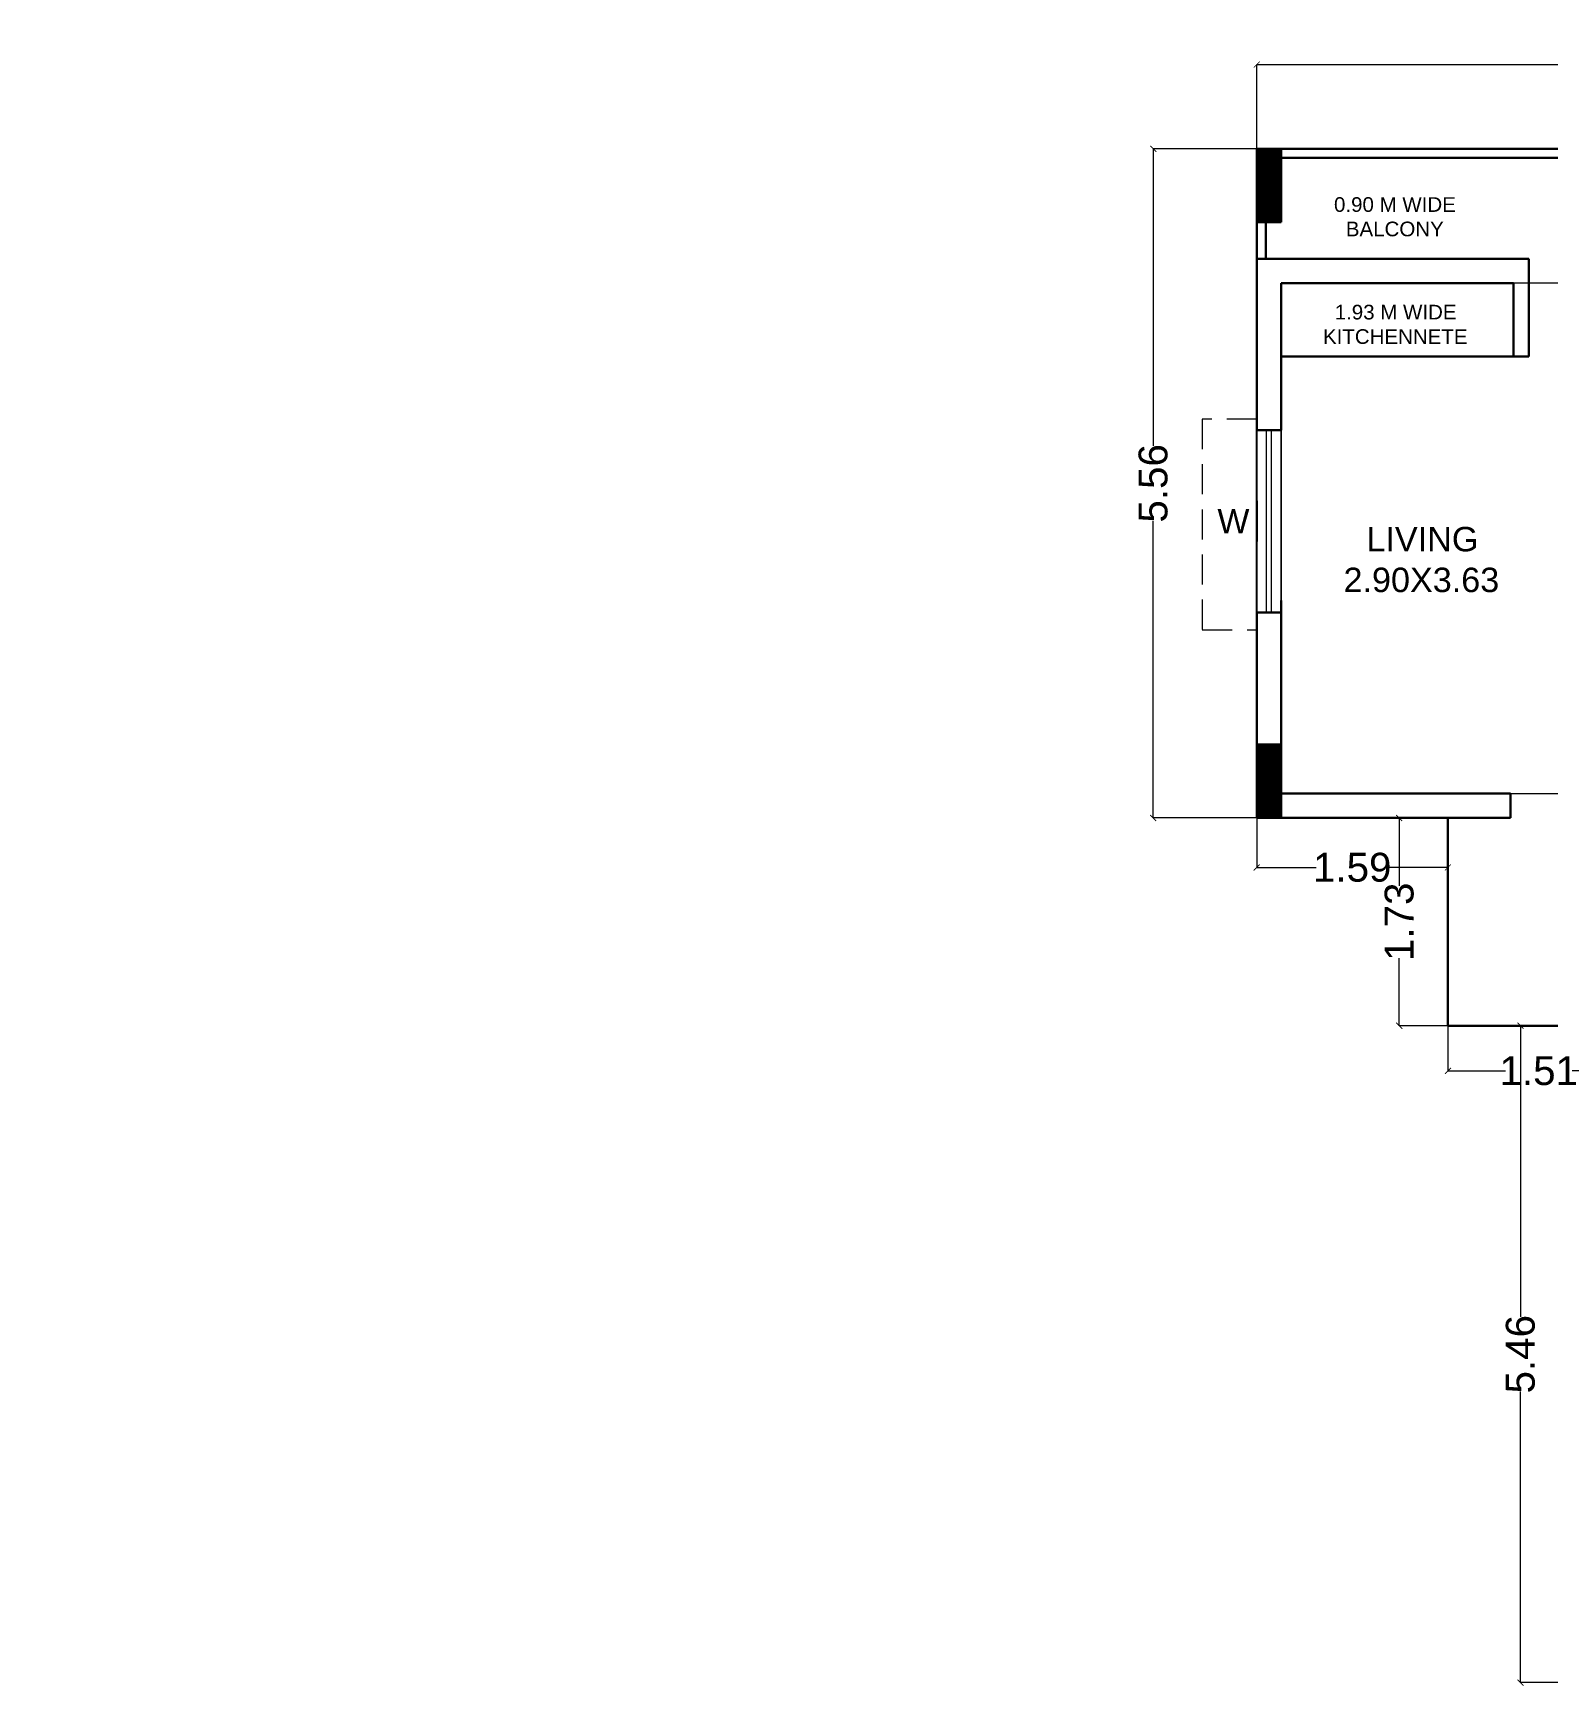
# Model space of a CAD drawing. Header units: metres. Extents: x 0 to 63445, y 32350 to 32804.
# Drawn here: x 63236.46 to 63249.05, y 32768.89 to 32782.63 of the extents above; entities that cross this region are included whole.
import ezdxf

# ---------------------------------------------------------------- set-up
doc = ezdxf.new("R2010")
doc.units = ezdxf.units.M
doc.header["$MEASUREMENT"] = 0
doc.header["$PDMODE"] = 34
doc.header["$PDSIZE"] = -10
doc.linetypes.add('DASHED2', pattern=[0.375, 0.25, -0.125])
doc.layers.get('0').update_dxf_attribs({"lineweight": 25})
doc.layers.add('BLK_2_FLR_1_BLT_UP_AREA', color=14, linetype='Continuous', plot=False)
for name, color, linetype, lineweight in [('BLK_2_FLR_1_UNITFA', 7, 'Continuous', 0), ('COLUMN', 1, 'Continuous', 30), ('DIM', 56, 'Continuous', 20), ('TEXT-2', 65, 'Continuous', 18), ('wall', 7, 'Continuous', 30), ('window', 154, 'Continuous', 9)]:
    doc.layers.add(name, color=color, linetype=linetype, lineweight=lineweight)
doc.layers.add('text', color=65, linetype='Continuous')
doc.styles.add('AutoDCRFont', font='arial.ttf')
doc.styles.get("Standard").update_dxf_attribs({"font": 'arial.ttf', "height": 0.4})
doc.styles.add('TNR', font='times.ttf', dxfattribs={"height": 0.5})
doc.dimstyles.new('ARCHANA', dxfattribs={"dimscale": 0, "dimtxt": 0.5, "dimasz": 0.5, "dimexe": 0, "dimexo": 0, "dimgap": 0, "dimtad": 0, "dimzin": 0, "dimdsep": 46, "dimtxsty": 'TNR', "dimblk": 'ARCHTICK', "dimcen": 0.09, "dimclrd": 36, "dimclre": 36, "dimclrt": 7, "dimadec": 0, "dimazin": 0, "dimtfac": 1, "dimtofl": 0, "dimtmove": 0, "dimatfit": 3, "dimldrblk": 'ARCHTICK', "dimfxl": 1, "dimfrac": 2, "dimtolj": 1, "dimtzin": 0, "dimlwd": -1, "dimlwe": -1, "dimarcsym": 0})

# ---------------------------------------------------------------- blocks, each defined once
blk = doc.blocks.new('A$C7D115503')
at = {"layer": 'COLUMN', "ltscale": 3}
h = blk.add_hatch(dxfattribs=at)
h.set_pattern_fill('ANSI31', color=256, style=0)
h.paths.add_polyline_path([(-14.36, -11.59), (-6.36, -11.59), (-6.36, 12.41), (-14.36, 12.41)])
at = {"layer": 'COLUMN', "ltscale": 0.05}
for p, q in [((-14.36, 12.41), (-6.36, 12.41)), ((-14.36, 12.41), (-14.36, -11.59)), ((-6.36, 12.41), (-6.36, -11.59)), ((-6.36, -11.59), (-14.36, -11.59))]:
    blk.add_line(p, q, dxfattribs=at)
blk = doc.blocks.new('_ArchTick')
at = {"color": 0, "linetype": 'ByBlock', "const_width": 0.15}
blk.add_lwpolyline([(-0.5, -0.5), (0.5, 0.5)], dxfattribs=at)
blk = doc.blocks.new('*D481')
at = {"layer": 'Defpoints', "color": 0, "ltscale": 3, "transparency": 16777216}
for p in [(63266.619, 32782.365), (63246.625, 32781.665), (63266.619, 32781.665)]:
    blk.add_point(p, dxfattribs=at)
at = {"layer": 'DIM', "ltscale": 3, "transparency": 16777216}
for p, q in [((63246.625, 32781.665), (63246.625, 32782.365)), ((63246.625, 32782.365), (63256.228, 32782.365)), ((63266.619, 32782.365), (63257.016, 32782.365)), ((63266.619, 32781.665), (63266.619, 32782.365))]:
    blk.add_line(p, q, dxfattribs=at)
at = {"layer": 'DIM', "ltscale": 3, "transparency": 16777216, "xscale": 0.05, "yscale": 0.05, "zscale": 0.05, "rotation": 180}
blk.add_blockref('_ArchTick', (63246.625, 32782.365), dxfattribs=at)
at = {"layer": 'DIM', "ltscale": 3, "transparency": 16777216, "xscale": 0.05, "yscale": 0.05, "zscale": 0.05}
blk.add_blockref('_ArchTick', (63266.619, 32782.365), dxfattribs=at)
at = {"layer": 'DIM', "color": 7, "ltscale": 3, "transparency": 16777216, "insert": (63256.622, 32782.365), "char_height": 0.4, "attachment_point": 5}
blk.add_mtext('\\A1;{\\H0.6x;19.99}', dxfattribs=at)
blk = doc.blocks.new('*D482')
at = {"layer": 'Defpoints', "color": 0, "ltscale": 3, "transparency": 16777216}
for p in [(63246.625, 32781.665), (63245.765, 32776.102), (63246.625, 32776.102)]:
    blk.add_point(p, dxfattribs=at)
at = {"layer": 'DIM', "ltscale": 3, "transparency": 16777216}
for p, q in [((63246.625, 32781.665), (63245.765, 32781.665)), ((63245.765, 32781.665), (63245.765, 32779.195)), ((63245.765, 32776.102), (63245.765, 32778.572)), ((63246.625, 32776.102), (63245.765, 32776.102))]:
    blk.add_line(p, q, dxfattribs=at)
at = {"layer": 'DIM', "ltscale": 3, "transparency": 16777216, "xscale": 0.05, "yscale": 0.05, "zscale": 0.05}
for p, rotation in [((63245.765, 32781.665), 90), ((63245.765, 32776.102), 270)]:
    blk.add_blockref('_ArchTick', p, dxfattribs=dict(at, rotation=rotation))
at = {"layer": 'DIM', "color": 7, "ltscale": 3, "transparency": 16777216, "insert": (63245.765, 32778.884), "char_height": 0.4, "attachment_point": 5, "rotation": 90}
blk.add_mtext('\\A1;{\\H0.6x;5.56}', dxfattribs=at)
blk = doc.blocks.new('*D483')
at = {"layer": 'Defpoints', "color": 0, "ltscale": 3, "transparency": 16777216}
for p in [(63246.625, 32776.102), (63248.214, 32776.102), (63248.214, 32775.691)]:
    blk.add_point(p, dxfattribs=at)
at = {"layer": 'DIM', "ltscale": 3, "transparency": 16777216}
for p, q in [((63246.625, 32776.102), (63246.625, 32775.691)), ((63248.214, 32776.102), (63248.214, 32775.691)), ((63246.625, 32775.691), (63247.119, 32775.691)), ((63248.214, 32775.691), (63247.72, 32775.691))]:
    blk.add_line(p, q, dxfattribs=at)
at = {"layer": 'DIM', "ltscale": 3, "transparency": 16777216, "xscale": 0.05, "yscale": 0.05, "zscale": 0.05, "rotation": 180}
blk.add_blockref('_ArchTick', (63246.625, 32775.691), dxfattribs=at)
at = {"layer": 'DIM', "ltscale": 3, "transparency": 16777216, "xscale": 0.05, "yscale": 0.05, "zscale": 0.05}
blk.add_blockref('_ArchTick', (63248.214, 32775.691), dxfattribs=at)
at = {"layer": 'DIM', "color": 7, "ltscale": 3, "transparency": 16777216, "insert": (63247.419, 32775.691), "char_height": 0.4, "attachment_point": 5}
blk.add_mtext('\\A1;{\\H0.6x;1.59}', dxfattribs=at)
blk = doc.blocks.new('*D484')
at = {"layer": 'Defpoints', "color": 0, "ltscale": 3, "transparency": 16777216}
for p in [(63247.81, 32776.102), (63248.214, 32776.102), (63248.214, 32774.375)]:
    blk.add_point(p, dxfattribs=at)
at = {"layer": 'DIM', "ltscale": 3, "transparency": 16777216}
for p, q in [((63248.214, 32776.102), (63247.81, 32776.102)), ((63247.81, 32776.102), (63247.81, 32775.539)), ((63247.81, 32774.375), (63247.81, 32774.938)), ((63248.214, 32774.375), (63247.81, 32774.375))]:
    blk.add_line(p, q, dxfattribs=at)
at = {"layer": 'DIM', "ltscale": 3, "transparency": 16777216, "xscale": 0.05, "yscale": 0.05, "zscale": 0.05}
for p, rotation in [((63247.81, 32776.102), 90), ((63247.81, 32774.375), 270)]:
    blk.add_blockref('_ArchTick', p, dxfattribs=dict(at, rotation=rotation))
at = {"layer": 'DIM', "color": 7, "ltscale": 3, "transparency": 16777216, "insert": (63247.81, 32775.239), "char_height": 0.4, "attachment_point": 5, "rotation": 90}
blk.add_mtext('\\A1;{\\H0.6x;1.73}', dxfattribs=at)
blk = doc.blocks.new('*D485')
at = {"layer": 'Defpoints', "color": 0, "ltscale": 3, "transparency": 16777216}
for p in [(63248.214, 32774.375), (63249.724, 32774.375), (63249.724, 32774)]:
    blk.add_point(p, dxfattribs=at)
at = {"layer": 'DIM', "ltscale": 3, "transparency": 16777216}
for p, q in [((63248.214, 32774.375), (63248.214, 32774)), ((63249.724, 32774.375), (63249.724, 32774)), ((63248.214, 32774), (63248.692, 32774)), ((63249.724, 32774), (63249.246, 32774))]:
    blk.add_line(p, q, dxfattribs=at)
at = {"layer": 'DIM', "ltscale": 3, "transparency": 16777216, "xscale": 0.05, "yscale": 0.05, "zscale": 0.05, "rotation": 180}
blk.add_blockref('_ArchTick', (63248.214, 32774), dxfattribs=at)
at = {"layer": 'DIM', "ltscale": 3, "transparency": 16777216, "xscale": 0.05, "yscale": 0.05, "zscale": 0.05}
blk.add_blockref('_ArchTick', (63249.724, 32774), dxfattribs=at)
at = {"layer": 'DIM', "color": 7, "ltscale": 3, "transparency": 16777216, "insert": (63248.969, 32774), "char_height": 0.4, "attachment_point": 5}
blk.add_mtext('\\A1;{\\H0.6x;1.51}', dxfattribs=at)
blk = doc.blocks.new('*D486')
at = {"layer": 'Defpoints', "color": 0, "ltscale": 3, "transparency": 16777216}
for p in [(63249.724, 32774.375), (63248.817, 32768.914), (63249.724, 32768.914)]:
    blk.add_point(p, dxfattribs=at)
at = {"layer": 'DIM', "ltscale": 3, "transparency": 16777216}
for p, q in [((63249.724, 32774.375), (63248.817, 32774.375)), ((63248.817, 32774.375), (63248.817, 32771.956)), ((63248.817, 32768.914), (63248.817, 32771.333)), ((63249.724, 32768.914), (63248.817, 32768.914))]:
    blk.add_line(p, q, dxfattribs=at)
at = {"layer": 'DIM', "ltscale": 3, "transparency": 16777216, "xscale": 0.05, "yscale": 0.05, "zscale": 0.05}
for p, rotation in [((63248.817, 32774.375), 90), ((63248.817, 32768.914), 270)]:
    blk.add_blockref('_ArchTick', p, dxfattribs=dict(at, rotation=rotation))
at = {"layer": 'DIM', "color": 7, "ltscale": 3, "transparency": 16777216, "insert": (63248.817, 32771.644), "char_height": 0.4, "attachment_point": 5, "rotation": 90}
blk.add_mtext('\\A1;{\\H0.6x;5.46}', dxfattribs=at)
blk = doc.blocks.new('*D487')
at = {"layer": 'Defpoints', "color": 0, "ltscale": 3, "transparency": 16777216}
for p in [(0.832, 32781.665), (63266.619, 32781.665), (0, 32768.914)]:
    blk.add_point(p, dxfattribs=at)
at = {"layer": 'DIM', "ltscale": 3, "transparency": 16777216}
for p, q in [((5.832, 32781.665), (0.832, 32781.665)), ((0.832, 32781.665), (0.832, 32775.684)), ((0.832, 32768.914), (0.832, 32774.895)), ((0, 32768.914), (0.832, 32768.914))]:
    blk.add_line(p, q, dxfattribs=at)
at = {"layer": 'DIM', "ltscale": 3, "transparency": 16777216, "xscale": 0.05, "yscale": 0.05, "zscale": 0.05}
for p, rotation in [((0.832, 32781.665), 90), ((0.832, 32768.914), 270)]:
    blk.add_blockref('_ArchTick', p, dxfattribs=dict(at, rotation=rotation))
at = {"layer": 'DIM', "color": 7, "ltscale": 3, "transparency": 16777216, "insert": (0.832, 32775.289), "char_height": 0.4, "attachment_point": 5, "rotation": 90}
blk.add_mtext('\\A1;{\\H0.6x;12.75}', dxfattribs=at)

msp = doc.modelspace()

# ---------------------------------------------------------------- linework, layer by layer
at = {"layer": 'BLK_2_FLR_1_BLT_UP_AREA', "color": 20}
msp.add_lwpolyline([(63246.6251, 32781.6651), (63266.6191, 32781.6651), (63266.6191, 32768.9139), (63249.724, 32768.9139), (63249.724, 32774.3751), (63248.2138, 32774.3751), (63248.2138, 32776.1023), (63246.6251, 32776.1023), (63246.6251, 32781.6651)], close=True, dxfattribs=at)
at = {"layer": 'BLK_2_FLR_1_UNITFA', "color": 1, "ltscale": 0.5}
msp.add_lwpolyline([(63246.8283, 32776.3055), (63251.8322, 32776.3055), (63251.8322, 32777.8042), (63252.899, 32777.8042), (63252.899, 32781.4619), (63249.851, 32781.4619), (63249.851, 32780.5474), (63246.8283, 32780.5474), (63246.8283, 32776.3055)], close=True, dxfattribs=at)
at = {"layer": 'wall'}
for p, q in [((63249.724, 32781.6651), (63246.6251, 32781.6651)), ((63246.6251, 32781.6651), (63246.6251, 32780.7506)), ((63249.724, 32781.5889), (63246.7013, 32781.5889)), ((63246.7013, 32781.5889), (63246.7013, 32780.7506)), ((63248.8857, 32780.7506), (63246.6251, 32780.7506)), ((63246.6251, 32780.7506), (63246.6251, 32779.3248)), ((63248.8857, 32779.9378), (63248.8857, 32780.7506)), ((63246.8283, 32779.3248), (63246.8283, 32780.5474)), ((63248.7587, 32780.5474), (63246.8283, 32780.5474)), ((63248.7587, 32779.9378), (63248.7587, 32780.5474)), ((63248.7587, 32779.9378), (63246.8283, 32779.9378)), ((63248.7587, 32779.9378), (63248.8857, 32779.9378)), ((63246.6251, 32778.7384), (63246.6251, 32778.4018)), ((63246.6263, 32777.8102), (63246.6251, 32776.1023)), ((63246.8283, 32776.3055), (63246.8283, 32777.9094)), ((63246.8283, 32776.3055), (63248.7333, 32776.3055)), ((63248.7333, 32776.1023), (63248.7333, 32776.3055)), ((63246.6251, 32776.1023), (63248.7333, 32776.1023)), ((63248.2138, 32774.3751), (63248.2138, 32776.1023)), ((63249.724, 32774.3751), (63248.2138, 32774.3751))]:
    msp.add_line(p, q, dxfattribs=at)
at = {"layer": 'wall', "ltscale": 3}
for p, q in [((63246.8283, 32779.3248), (63246.6251, 32779.3248)), ((63246.8283, 32777.8102), (63246.6251, 32777.8102))]:
    msp.add_line(p, q, dxfattribs=at)
at = {"layer": 'window'}
for p, q in [((63246.6263, 32777.8102), (63246.6263, 32779.3248)), ((63246.7058, 32777.8102), (63246.7058, 32779.3248)), ((63246.7488, 32777.8102), (63246.7488, 32779.3248)), ((63246.8283, 32777.8102), (63246.8283, 32779.3248))]:
    msp.add_line(p, q, dxfattribs=at)
at = {"layer": 'window', "color": 8, "linetype": 'DASHED2'}
msp.add_lwpolyline([(63246.6263, 32779.418), (63246.172, 32779.418), (63246.172, 32777.6668), (63246.6263, 32777.6668)], dxfattribs=at)

# ---------------------------------------------------------------- block references
at = {"layer": 'COLUMN', "ltscale": 0.05, "xscale": -0.025400733691282, "yscale": 0.025400733691282, "zscale": 0.025400733691282}
for p in [(63246.4634, 32781.3497), (63246.4634, 32776.3966)]:
    msp.add_blockref('A$C7D115503', p, dxfattribs=at)

# ---------------------------------------------------------------- texts
at = {"layer": 'text'}
for s, insert, char_height, width, attachment_point in [('\\pi1.39928;0.90 M WIDE\\P\\pi1.49742;BALCONY', (63245.8683, 32781.2631), 0.121924, 3.795079, 1), ('\\pi1.40502;1.93 M WIDE\\P\\pi1.30742;KITCHENNETE', (63245.8683, 32780.3685), 0.121924, 3.795079, 1), ('\\pi2.06872;LIVING\\P\\pi1.87827;2.90X3.63', (63245.4682, 32777.9771), 0.203206, 5.029694, 7)]:
    msp.add_mtext(s, dxfattribs=dict(at, insert=insert, char_height=char_height, width=width, attachment_point=attachment_point))
at = {"layer": 'TEXT-2', "insert": (63246.5647, 32778.4692), "char_height": 0.2019, "width": 0.182701, "attachment_point": 9, "style": 'AutoDCRFont'}
msp.add_mtext('W', dxfattribs=at)

# ---------------------------------------------------------------- dimensions: what is measured, and where the dimension line sits
at = {"layer": 'DIM', "ltscale": 3}
for base, p1, p2, picture, middle in [((63266.6191, 32782.3651), (63246.6251, 32781.6651), (63266.6191, 32781.6651), '*D481', (63256.6221, 32782.3651)), ((63248.2138, 32775.6909), (63246.6251, 32776.1023), (63248.2138, 32776.1023), '*D483', (63247.4194, 32775.6909)), ((63249.724, 32773.9999), (63248.2138, 32774.3751), (63249.724, 32774.3751), '*D485', (63248.9689, 32773.9999))]:
    dim = msp.add_linear_dim(base=base, p1=p1, p2=p2, text='{\\H0.6x;<>}', dimstyle='ARCHANA', override={"dimscale": 1, "dimtxt": 0.278, "dimasz": 0.05, "dimtxsty": 'Standard', "dimclrd": 256, "dimclre": 256, "dimfxl": 5, "dimfxlon": 1, "dimarcsym": 1}, dxfattribs=at)
    dim.commit()
    dim.dimension.update_dxf_attribs({"geometry": picture, "text_midpoint": middle})
for base, p1, p2, picture, middle in [((0.8318, 32781.6651), (0, 32768.9139), (63266.6191, 32781.6651), '*D487', (0.8318, 32775.2895)), ((63245.7655, 32776.1023), (63246.6251, 32781.6651), (63246.6251, 32776.1023), '*D482', (63245.7655, 32778.8837)), ((63247.8105, 32776.1023), (63248.2138, 32774.3751), (63248.2138, 32776.1023), '*D484', (63247.8105, 32775.2387)), ((63248.8171, 32768.9139), (63249.724, 32774.3751), (63249.724, 32768.9139), '*D486', (63248.8171, 32771.6445))]:
    dim = msp.add_linear_dim(base=base, p1=p1, p2=p2, angle=90, text='{\\H0.6x;<>}', dimstyle='ARCHANA', override={"dimscale": 1, "dimtxt": 0.278, "dimasz": 0.05, "dimtxsty": 'Standard', "dimclrd": 256, "dimclre": 256, "dimfxl": 5, "dimfxlon": 1, "dimarcsym": 1}, dxfattribs=at)
    dim.commit()
    dim.dimension.update_dxf_attribs({"geometry": picture, "text_midpoint": middle})

doc.saveas('drawing.dxf')
